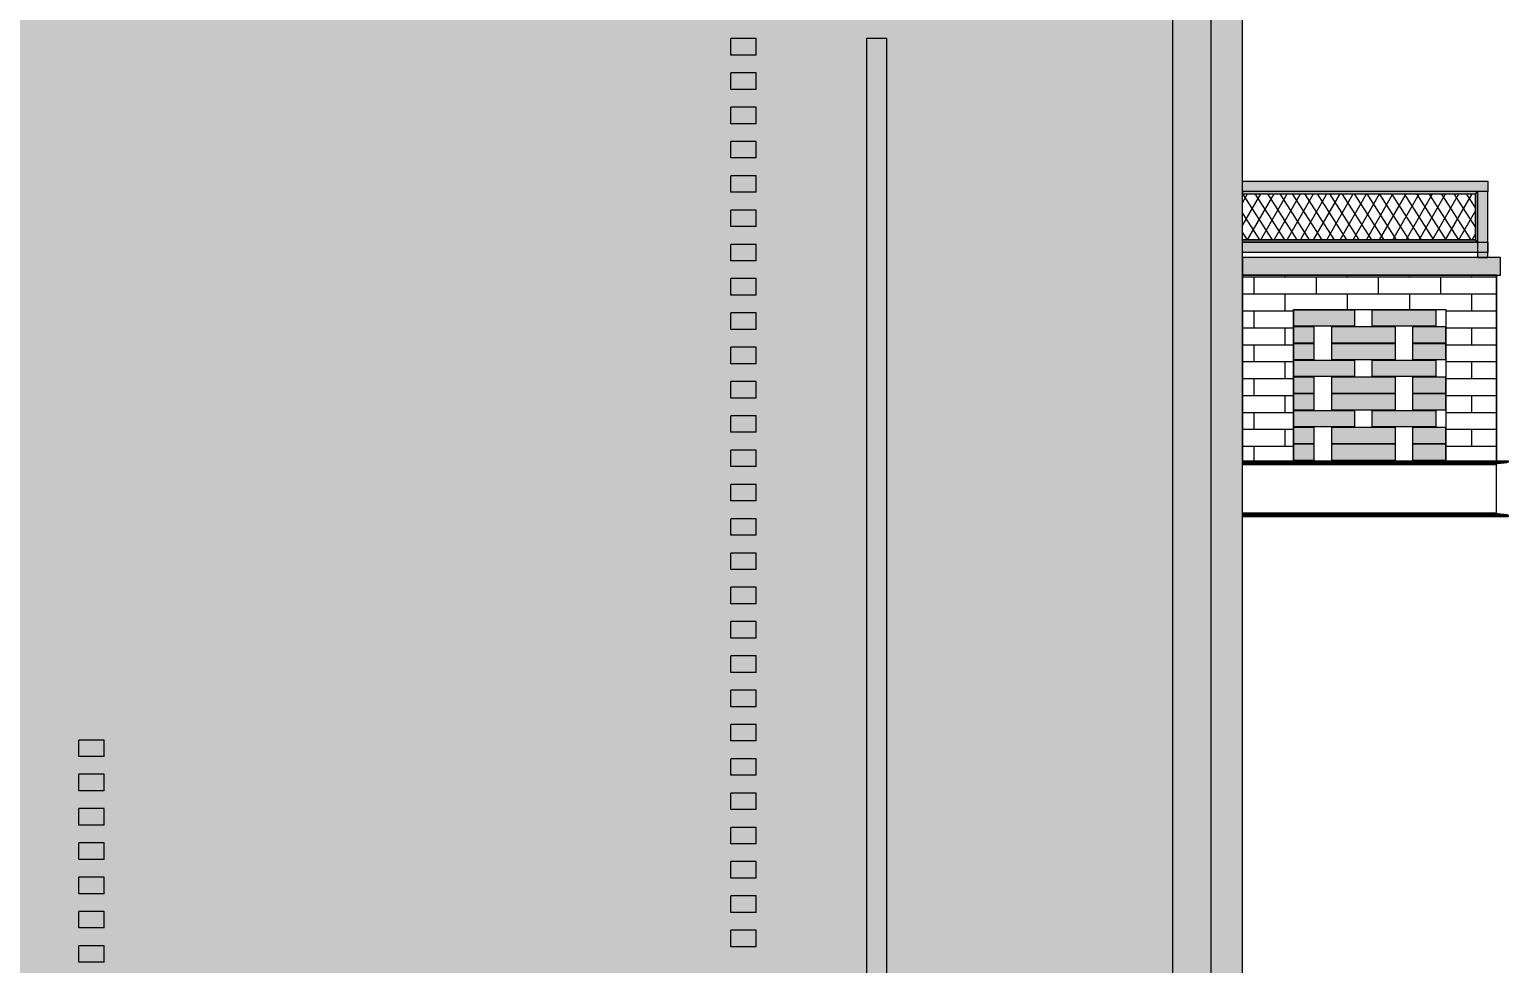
# Model space of a CAD drawing. Header units: millimetres. Extents: x 476571643 to 477489869, y 4620928210 to 4621294454.
# Drawn here: x 477350402 to 477356223, y 4621040747 to 4621044423 of the extents above; entities that cross this region are included whole.
import ezdxf

# ---------------------------------------------------------------- set-up
doc = ezdxf.new("R2010")
doc.units = ezdxf.units.MM
doc.header["$MEASUREMENT"] = 0
doc.set_wipeout_variables(frame=1)
doc.linetypes.add('Wipeout_Contour', pattern=[1000, 0, -1000])
for name, color, linetype, lineweight in [('0_Pen_No__250_Pen_No__255', 255, 'Continuous', 0), ('0_Pen_No__250_Pen_No__7', 7, 'Continuous', 0), ('New_2D Drafting - General_Pen_No__30_Pen_No__9_Pen_No__9_Pen_No__250', 7, 'Continuous', 0), ('New_2D Drafting - General_Pen_No__30_Pen_No__9_Pen_No__9_Pen_No__255', 255, 'Continuous', 0), ('New_2D Drafting - General_Pen_No__30_Pen_No__9_Pen_No__9_Pen_No__7', 7, 'Continuous', 0), ('New_2D Drafting - General_Pen_No__4', 7, 'Continuous', 0), ('New_2D Drafting - General_Pen_No__7', 7, 'Continuous', 0), ('New_Structural - Bearing_Pen_No__250', 7, 'Continuous', 0), ('New_Structural - Bearing_Pen_No__4', 7, 'Continuous', 0), ('Structural - Bearing_Pen_No__250', 7, 'Continuous', 0), ('zoma_Pen_No__142', 142, 'Continuous', 0)]:
    doc.layers.add(name, color=color, linetype=linetype, lineweight=lineweight)
doc.layers.add('New_2D Drafting - General_Pen_No__30_Pen_No__9_Pen_No__9', color=7, linetype='Continuous')
doc.layers.add('zoma', color=7, linetype='Continuous')
doc.layers.add('New_2D Drafting - General_Pen_No__30_Pen_No__9_Pen_No__9_Pen_No__252', color=7, linetype='Continuous', lineweight=0, true_color=0x666666)
doc.layers.add('New_2D Drafting - General_Pen_No__30_Pen_No__9_Pen_No__9_Pen_No__254', color=7, linetype='Continuous', lineweight=0, true_color=0xcccccc)
doc.styles.add('GENERATED_STYLE_2', font='arial.ttf')
doc.dimstyles.new('GENERATED_STYLE__3', dxfattribs={"dimtxt": 200, "dimasz": 64.421331, "dimexe": 0.18, "dimexo": 3, "dimgap": 0.09, "dimtad": 1, "dimtih": 1, "dimtoh": 1, "dimlfac": 0.001, "dimzin": 0, "dimdsep": 46, "dimtxsty": 'GENERATED_STYLE_2', "dimblk": 'ARROWHEAD_2', "dimblk1": 'ARROWHEAD_2', "dimblk2": 'ARROWHEAD_2', "dimcen": 0.09, "dimclrd": 142, "dimclre": 142, "dimclrt": 142, "dimadec": 0, "dimazin": 0, "dimtfac": 1, "dimtdec": 4, "dimtmove": 0, "dimatfit": 3, "dimfxl": 1, "dimtolj": 1, "dimtzin": 0, "dimarcsym": 0})

# ---------------------------------------------------------------- blocks, each defined once
blk = doc.blocks.new('*D1071', base_point=(476844527.1, 4621385791))
at = {"layer": 'zoma_Pen_No__142', "color": 142, "linetype": 'Continuous', "lineweight": 0, "transparency": 16777216}
for p, q in [((477354752.2, 4621029094.3), (477354801.2, 4621029179)), ((477354776.7, 4621029200.2), (477354776.7, 4621029073.1)), ((477355152.2, 4621029094.3), (477355201.2, 4621029179)), ((477355176.7, 4621029200.2), (477355176.7, 4621029073.1)), ((477355176.7, 4621029136.6), (477354776.7, 4621029136.6)), ((477355218.2, 4621029136.6), (477355176.7, 4621029136.6))]:
    blk.add_line(p, q, dxfattribs=at)
at = {"layer": 'zoma_Pen_No__142', "color": 142, "lineweight": 0, "transparency": 16777216, "insert": (477355201.2, 4621029176.6), "char_height": 200, "attachment_point": 7, "style": 'GENERATED_STYLE_2'}
blk.add_mtext('\\A1;{\\pql;\\fArial CYR|b0|i0|c204|p34;0.40}', dxfattribs=at)
blk = doc.blocks.new('ARROWHEAD_2')
at = {"color": 0, "linetype": 'Continuous', "lineweight": 0}
for p, q in [((0, 0), (-1, 0)), ((-0.378, -0.655), (0.378, 0.655))]:
    blk.add_line(p, q, dxfattribs=at)
blk = doc.blocks.new('*D1072', base_point=(476844527.1, 4621385791))
at = {"layer": 'zoma_Pen_No__142', "color": 142, "linetype": 'Continuous', "lineweight": 0, "transparency": 16777216}
for p, q in [((477348252.4, 4621029094.3), (477348301.3, 4621029179)), ((477348276.8, 4621029200.2), (477348276.8, 4621029073.1)), ((477354752.2, 4621029094.3), (477354801.2, 4621029179)), ((477354776.7, 4621029200.2), (477354776.7, 4621029073.1)), ((477354776.7, 4621029136.6), (477348276.8, 4621029136.6))]:
    blk.add_line(p, q, dxfattribs=at)
at = {"layer": 'zoma_Pen_No__142', "color": 142, "lineweight": 0, "transparency": 16777216, "char_height": 200, "attachment_point": 7, "style": 'GENERATED_STYLE_2'}
for s, insert in [('\\A1;{\\pql;\\fArial CYR|b0|i0|c204|p34;0.40}', (477348301.3, 4621029176.6)), ('\\A1;{\\pql;\\fArial CYR|b0|i0|c204|p34;6.50}', (477351260.7, 4621029176.6))]:
    blk.add_mtext(s, dxfattribs=dict(at, insert=insert))

msp = doc.modelspace()

# ---------------------------------------------------------------- hatches: boundary and pattern name
at = {"layer": '0_Pen_No__250_Pen_No__255', "linetype": 'Continuous', "lineweight": 0, "true_color": 0x3f3f3f}
msp.add_hatch(color=250, dxfattribs=at).paths.add_polyline_path([(477353776.646, 4621031074.056), (477353776.646, 4621044388.623), (477353696.477, 4621044388.623), (477353696.12, 4621031074.055)])
at = {"layer": 'New_2D Drafting - General_Pen_No__30_Pen_No__9_Pen_No__9_Pen_No__254', "linetype": 'Continuous', "lineweight": 0, "true_color": 0xcccccc}
h = msp.add_hatch(dxfattribs=at)
h.set_pattern_fill('BRICK___RUNNING_BOND', color=254, style=0, pattern_type=2)
h.set_pattern_definition([(180, (477344577, 4621041395.33), (0, 66.64), []), (90, (477344577, 4621041395.33), (244.8, 0), [66.64, -66.64]), (90, (477344454.6, 4621041461.97), (244.8, 0), [66.64, -66.64])])
h.paths.add_polyline_path([(477337406.639, 4621035816.115), (477337477.043, 4621035816.115), (477337477.043, 4621033186.772), (477337481.597, 4621033186.115), (477355176.646, 4621033186.115), (477355176.646, 4621036386.104), (477355176.646, 4621046385.712), (477337406.646, 4621046385.708), (477337406.646, 4621045926.117)])
h.paths.add_polyline_path([(477346352.317, 4621038886.115), (477347952.751, 4621038886.115), (477347952.751, 4621037286.115), (477346352.317, 4621037286.115)], flags=0)
h.paths.add_polyline_path([(477347952.751, 4621040486.115), (477346352.317, 4621040486.115), (477346352.317, 4621042086.115), (477347952.751, 4621042086.115)], flags=0)
h.paths.add_polyline_path([(477347952.751, 4621034086.115), (477347952.751, 4621035686.115), (477346352.751, 4621035686.115), (477346352.751, 4621034086.115)], flags=0)
h.paths.add_polyline_path([(477347952.751, 4621043686.116), (477347952.751, 4621045286.115), (477346352.751, 4621045286.115), (477346352.751, 4621043686.116)], flags=0)
at = {"layer": 'New_2D Drafting - General_Pen_No__30_Pen_No__9_Pen_No__9_Pen_No__255', "linetype": 'Continuous', "lineweight": 0}
for points in [[(477355051.714, 4621030902.216), (477354901.714, 4621030923.832), (477354901.714, 4621045686.141), (477355051.714, 4621045686.141)], [(477356142.005, 4621043826.114), (477356142.005, 4621043786.114), (477355176.646, 4621043786.114), (477355176.646, 4621043826.114)], [(477356091.999, 4621043776.114), (477356101.999, 4621043786.114), (477355176.646, 4621043786.114), (477355176.646, 4621043776.114)], [(477356091.999, 4621043776.114), (477356091.999, 4621043596.114), (477356101.999, 4621043586.114), (477356101.999, 4621043786.114)], [(477356101.999, 4621043526.114), (477356142.005, 4621043526.114), (477356142.005, 4621043786.114), (477356101.999, 4621043786.114)], [(477356091.999, 4621043596.114), (477356101.999, 4621043586.114), (477355176.646, 4621043586.114), (477355176.646, 4621043596.114)], [(477356142.005, 4621043586.114), (477356142.005, 4621043546.114), (477355176.646, 4621043546.114), (477355176.646, 4621043586.114)], [(477355176.646, 4621043456.114), (477356192.005, 4621043456.114), (477356192.005, 4621043526.114), (477355176.646, 4621043526.114)]]:
    msp.add_hatch(color=255, dxfattribs=at).paths.add_polyline_path(points)
at = {"layer": 'New_2D Drafting - General_Pen_No__7', "linetype": 'Continuous', "lineweight": 0}
h = msp.add_hatch(dxfattribs=at)
h.set_pattern_fill('BATT_INSULATION', style=0, pattern_type=2)
h.set_pattern_definition([(60, (476844527.15, 4621385791.044), (-38.9711432, 22.5), []), (122.8330945, (476844527.15, 4621385791.044), (36.8060797, 18.75), [])])
h.paths.add_polyline_path([(477355176.646, 4621043596.114), (477355176.646, 4621043776.114), (477356091.999, 4621043776.114), (477356091.999, 4621043596.114)])

# ---------------------------------------------------------------- linework, layer by layer
at = {"layer": '0_Pen_No__250_Pen_No__7', "color": 7, "linetype": 'Continuous', "lineweight": 0, "flags": 128}
msp.add_lwpolyline([(477353776.646, 4621031074.056), (477353776.646, 4621044388.623), (477353696.477, 4621044388.623), (477353696.12, 4621031074.055)], close=True, dxfattribs=at)
at = {"layer": 'New_2D Drafting - General_Pen_No__30_Pen_No__9_Pen_No__9_Pen_No__250', "color": 7, "linetype": 'Continuous', "lineweight": 0, "flags": 128}
msp.add_lwpolyline([(477356142.005, 4621043586.114), (477356142.005, 4621043546.114), (477355176.646, 4621043546.114), (477355176.646, 4621043586.114)], close=True, dxfattribs=at)
at = {"layer": 'New_2D Drafting - General_Pen_No__30_Pen_No__9_Pen_No__9_Pen_No__7', "color": 7, "linetype": 'Continuous', "lineweight": 0, "flags": 128}
for points in [[(477337406.639, 4621035816.115), (477337477.043, 4621035816.115), (477337477.043, 4621033186.772), (477337481.597, 4621033186.115), (477355176.646, 4621033186.115), (477355176.646, 4621036386.104), (477355176.646, 4621046385.712), (477337406.646, 4621046385.708), (477337406.646, 4621045926.117)], [(477355051.714, 4621030902.216), (477354901.714, 4621030923.832), (477354901.714, 4621045686.141), (477355051.714, 4621045686.141)], [(477356142.005, 4621043826.114), (477356142.005, 4621043786.114), (477355176.646, 4621043786.114), (477355176.646, 4621043826.114)], [(477356091.999, 4621043776.114), (477356101.999, 4621043786.114), (477355176.646, 4621043786.114), (477355176.646, 4621043776.114)], [(477356091.999, 4621043776.114), (477356091.999, 4621043596.114), (477356101.999, 4621043586.114), (477356101.999, 4621043786.114)], [(477356101.999, 4621043526.114), (477356142.005, 4621043526.114), (477356142.005, 4621043786.114), (477356101.999, 4621043786.114)], [(477356091.999, 4621043596.114), (477356101.999, 4621043586.114), (477355176.646, 4621043586.114), (477355176.646, 4621043596.114)], [(477355176.646, 4621043456.114), (477356192.005, 4621043456.114), (477356192.005, 4621043526.114), (477355176.646, 4621043526.114)]]:
    msp.add_lwpolyline(points, close=True, dxfattribs=at)
at = {"layer": 'New_2D Drafting - General_Pen_No__4', "color": 7, "linetype": 'Continuous', "lineweight": 0, "flags": 128}
msp.add_lwpolyline([(477355176.646, 4621043596.114), (477355176.646, 4621043776.114), (477356091.999, 4621043776.114), (477356091.999, 4621043596.114)], close=True, dxfattribs=at)
at = {"layer": 'New_Structural - Bearing_Pen_No__250', "color": 7, "linetype": 'Continuous', "lineweight": 0}
for p, q in [((477353162.422, 4621044322.856), (477353162.422, 4621044387.856)), ((477353262.422, 4621044387.856), (477353162.422, 4621044387.856)), ((477353262.422, 4621044322.856), (477353262.422, 4621044387.856)), ((477353262.422, 4621044322.856), (477353162.422, 4621044322.856)), ((477353162.422, 4621044187.856), (477353162.422, 4621044252.856)), ((477353262.422, 4621044252.856), (477353162.422, 4621044252.856)), ((477353262.422, 4621044187.856), (477353262.422, 4621044252.856)), ((477353262.422, 4621044187.856), (477353162.422, 4621044187.856)), ((477353162.422, 4621044052.856), (477353162.422, 4621044117.856)), ((477353262.422, 4621044117.856), (477353162.422, 4621044117.856)), ((477353262.422, 4621044052.856), (477353262.422, 4621044117.856)), ((477353262.422, 4621044052.856), (477353162.422, 4621044052.856)), ((477353162.422, 4621043917.856), (477353162.422, 4621043982.856)), ((477353262.422, 4621043982.856), (477353162.422, 4621043982.856)), ((477353262.422, 4621043917.856), (477353262.422, 4621043982.856)), ((477353262.422, 4621043917.856), (477353162.422, 4621043917.856)), ((477353162.422, 4621043782.856), (477353162.422, 4621043847.856)), ((477353262.422, 4621043847.856), (477353162.422, 4621043847.856)), ((477353262.422, 4621043782.856), (477353262.422, 4621043847.856)), ((477353262.422, 4621043782.856), (477353162.422, 4621043782.856)), ((477353162.422, 4621043647.856), (477353162.422, 4621043712.856)), ((477353262.422, 4621043712.856), (477353162.422, 4621043712.856)), ((477353262.422, 4621043647.856), (477353262.422, 4621043712.856)), ((477353262.422, 4621043647.856), (477353162.422, 4621043647.856)), ((477353162.422, 4621043512.856), (477353162.422, 4621043577.856)), ((477353262.422, 4621043577.856), (477353162.422, 4621043577.856)), ((477353262.422, 4621043512.856), (477353262.422, 4621043577.856)), ((477353262.422, 4621043512.856), (477353162.422, 4621043512.856)), ((477353162.422, 4621043377.856), (477353162.422, 4621043442.856)), ((477353262.422, 4621043442.856), (477353162.422, 4621043442.856)), ((477353262.422, 4621043377.856), (477353262.422, 4621043442.856)), ((477353262.422, 4621043377.856), (477353162.422, 4621043377.856)), ((477353162.422, 4621043242.856), (477353162.422, 4621043307.856)), ((477353262.422, 4621043307.856), (477353162.422, 4621043307.856)), ((477353262.422, 4621043242.856), (477353262.422, 4621043307.856)), ((477353262.422, 4621043242.856), (477353162.422, 4621043242.856)), ((477353162.422, 4621043107.856), (477353162.422, 4621043172.856)), ((477353262.422, 4621043172.856), (477353162.422, 4621043172.856)), ((477353262.422, 4621043107.856), (477353262.422, 4621043172.856)), ((477353262.422, 4621043107.856), (477353162.422, 4621043107.856)), ((477353162.422, 4621042972.856), (477353162.422, 4621043037.856)), ((477353262.422, 4621043037.856), (477353162.422, 4621043037.856)), ((477353262.422, 4621042972.856), (477353262.422, 4621043037.856)), ((477353262.422, 4621042972.856), (477353162.422, 4621042972.856)), ((477353162.422, 4621042837.856), (477353162.422, 4621042902.856)), ((477353262.422, 4621042902.856), (477353162.422, 4621042902.856)), ((477353262.422, 4621042837.856), (477353262.422, 4621042902.856)), ((477353262.422, 4621042837.856), (477353162.422, 4621042837.856)), ((477353162.422, 4621042702.856), (477353162.422, 4621042767.856)), ((477353262.422, 4621042767.856), (477353162.422, 4621042767.856)), ((477353262.422, 4621042702.856), (477353262.422, 4621042767.856)), ((477353262.422, 4621042702.856), (477353162.422, 4621042702.856)), ((477353162.422, 4621042567.856), (477353162.422, 4621042632.856)), ((477353262.422, 4621042632.856), (477353162.422, 4621042632.856)), ((477353262.422, 4621042567.856), (477353262.422, 4621042632.856)), ((477353262.422, 4621042567.856), (477353162.422, 4621042567.856)), ((477353162.422, 4621042432.856), (477353162.422, 4621042497.856)), ((477353262.422, 4621042497.856), (477353162.422, 4621042497.856)), ((477353262.422, 4621042432.856), (477353262.422, 4621042497.856)), ((477353262.422, 4621042432.856), (477353162.422, 4621042432.856)), ((477353162.422, 4621042297.856), (477353162.422, 4621042362.856)), ((477353262.422, 4621042362.856), (477353162.422, 4621042362.856)), ((477353262.422, 4621042297.856), (477353262.422, 4621042362.856)), ((477353262.422, 4621042297.856), (477353162.422, 4621042297.856)), ((477353162.422, 4621042162.856), (477353162.422, 4621042227.856)), ((477353262.422, 4621042227.856), (477353162.422, 4621042227.856)), ((477353262.422, 4621042162.856), (477353262.422, 4621042227.856)), ((477353262.422, 4621042162.856), (477353162.422, 4621042162.856)), ((477353162.422, 4621042027.856), (477353162.422, 4621042092.856)), ((477353262.422, 4621042092.856), (477353162.422, 4621042092.856)), ((477353262.422, 4621042027.856), (477353262.422, 4621042092.856)), ((477353262.422, 4621042027.856), (477353162.422, 4621042027.856)), ((477353162.422, 4621041892.856), (477353162.422, 4621041957.856)), ((477353262.422, 4621041957.856), (477353162.422, 4621041957.856)), ((477353262.422, 4621041892.856), (477353262.422, 4621041957.856)), ((477353262.422, 4621041892.856), (477353162.422, 4621041892.856)), ((477353162.422, 4621041757.856), (477353162.422, 4621041822.856)), ((477353262.422, 4621041822.856), (477353162.422, 4621041822.856)), ((477353262.422, 4621041757.856), (477353262.422, 4621041822.856)), ((477353262.422, 4621041757.856), (477353162.422, 4621041757.856)), ((477353162.422, 4621041622.856), (477353162.422, 4621041687.856)), ((477353262.422, 4621041687.856), (477353162.422, 4621041687.856)), ((477353262.422, 4621041622.856), (477353262.422, 4621041687.856)), ((477350595.867, 4621041561.738), (477350595.867, 4621041626.738)), ((477350695.867, 4621041626.738), (477350595.867, 4621041626.738)), ((477350695.867, 4621041561.738), (477350695.867, 4621041626.738)), ((477353262.422, 4621041622.856), (477353162.422, 4621041622.856)), ((477350695.867, 4621041561.738), (477350595.867, 4621041561.738)), ((477353162.422, 4621041487.856), (477353162.422, 4621041552.856)), ((477353262.422, 4621041552.856), (477353162.422, 4621041552.856)), ((477353262.422, 4621041487.856), (477353262.422, 4621041552.856)), ((477350595.867, 4621041426.738), (477350595.867, 4621041491.738)), ((477350695.867, 4621041491.738), (477350595.867, 4621041491.738)), ((477350695.867, 4621041426.738), (477350695.867, 4621041491.738)), ((477353262.422, 4621041487.856), (477353162.422, 4621041487.856)), ((477350695.867, 4621041426.738), (477350595.867, 4621041426.738)), ((477353162.422, 4621041352.856), (477353162.422, 4621041417.856)), ((477353262.422, 4621041417.856), (477353162.422, 4621041417.856)), ((477353262.422, 4621041352.856), (477353262.422, 4621041417.856)), ((477350595.867, 4621041291.738), (477350595.867, 4621041356.738)), ((477350695.867, 4621041356.738), (477350595.867, 4621041356.738)), ((477350695.867, 4621041291.738), (477350695.867, 4621041356.738)), ((477353262.422, 4621041352.856), (477353162.422, 4621041352.856)), ((477350695.867, 4621041291.738), (477350595.867, 4621041291.738)), ((477353162.422, 4621041217.856), (477353162.422, 4621041282.856)), ((477353262.422, 4621041282.856), (477353162.422, 4621041282.856)), ((477353262.422, 4621041217.856), (477353262.422, 4621041282.856)), ((477350595.867, 4621041156.738), (477350595.867, 4621041221.738)), ((477350695.867, 4621041221.738), (477350595.867, 4621041221.738)), ((477350695.867, 4621041156.738), (477350695.867, 4621041221.738)), ((477353262.422, 4621041217.856), (477353162.422, 4621041217.856)), ((477350695.867, 4621041156.738), (477350595.867, 4621041156.738)), ((477353162.422, 4621041082.856), (477353162.422, 4621041147.856)), ((477353262.422, 4621041147.856), (477353162.422, 4621041147.856)), ((477353262.422, 4621041082.856), (477353262.422, 4621041147.856)), ((477350595.867, 4621041021.738), (477350595.867, 4621041086.738)), ((477350695.867, 4621041086.738), (477350595.867, 4621041086.738)), ((477350695.867, 4621041021.738), (477350695.867, 4621041086.738)), ((477353262.422, 4621041082.856), (477353162.422, 4621041082.856)), ((477350695.867, 4621041021.738), (477350595.867, 4621041021.738)), ((477353162.422, 4621040947.856), (477353162.422, 4621041012.856)), ((477353262.422, 4621041012.856), (477353162.422, 4621041012.856)), ((477353262.422, 4621040947.856), (477353262.422, 4621041012.856)), ((477350595.867, 4621040886.738), (477350595.867, 4621040951.738)), ((477350695.867, 4621040951.738), (477350595.867, 4621040951.738)), ((477350695.867, 4621040886.738), (477350695.867, 4621040951.738)), ((477353262.422, 4621040947.856), (477353162.422, 4621040947.856)), ((477350695.867, 4621040886.738), (477350595.867, 4621040886.738)), ((477353162.422, 4621040812.856), (477353162.422, 4621040877.856)), ((477353262.422, 4621040877.856), (477353162.422, 4621040877.856)), ((477353262.422, 4621040812.856), (477353262.422, 4621040877.856)), ((477350595.867, 4621040751.738), (477350595.867, 4621040816.738)), ((477350695.867, 4621040816.738), (477350595.867, 4621040816.738)), ((477350695.867, 4621040751.738), (477350695.867, 4621040816.738)), ((477353262.422, 4621040812.856), (477353162.422, 4621040812.856)), ((477350695.867, 4621040751.738), (477350595.867, 4621040751.738))]:
    msp.add_line(p, q, dxfattribs=at)
at = {"layer": 'Structural - Bearing_Pen_No__250', "color": 7, "linetype": 'Continuous', "lineweight": 0}
for p, q in [((477355176.646, 4621042726.12), (477356223.324, 4621042726.12)), ((477355176.646, 4621042723.625), (477356223.324, 4621042723.625)), ((477355176.646, 4621042719.67), (477356218.861, 4621042719.67)), ((477356181.46, 4621042715.68), (477356218.861, 4621042719.67)), ((477356218.861, 4621042719.67), (477356220.083, 4621042719.929)), ((477356220.083, 4621042719.929), (477356221.786, 4621042720.796)), ((477356221.786, 4621042720.796), (477356222.924, 4621042722.094)), ((477356222.924, 4621042722.094), (477356223.324, 4621042723.625)), ((477356223.324, 4621042723.625), (477356223.324, 4621042726.12)), ((477355176.646, 4621042715.68), (477356181.46, 4621042715.68)), ((477355176.646, 4621042711.725), (477356176.998, 4621042711.725)), ((477356176.998, 4621042711.725), (477356177.397, 4621042713.256)), ((477356176.998, 4621042520.534), (477356176.998, 4621042711.725)), ((477356177.397, 4621042713.256), (477356178.535, 4621042714.553)), ((477356178.535, 4621042714.553), (477356180.238, 4621042715.42)), ((477356180.238, 4621042715.42), (477356181.46, 4621042715.68)), ((477355176.646, 4621042520.515), (477356176.998, 4621042520.515)), ((477355176.646, 4621042516.56), (477356181.46, 4621042516.56)), ((477355176.646, 4621042512.57), (477356218.861, 4621042512.57)), ((477355176.646, 4621042508.615), (477356223.324, 4621042508.615)), ((477355176.646, 4621042506.12), (477356223.324, 4621042506.12)), ((477356177.397, 4621042518.984), (477356176.998, 4621042520.515)), ((477356178.535, 4621042517.686), (477356177.397, 4621042518.984)), ((477356180.238, 4621042516.819), (477356178.535, 4621042517.686)), ((477356181.46, 4621042516.56), (477356180.238, 4621042516.819)), ((477356218.861, 4621042512.57), (477356181.46, 4621042516.56)), ((477356220.083, 4621042512.31), (477356218.861, 4621042512.57)), ((477356221.786, 4621042511.443), (477356220.083, 4621042512.31)), ((477356222.924, 4621042510.146), (477356221.786, 4621042511.443)), ((477356223.324, 4621042508.615), (477356222.924, 4621042510.146)), ((477356223.324, 4621042506.12), (477356223.324, 4621042508.615))]:
    msp.add_line(p, q, dxfattribs=at)

# ---------------------------------------------------------------- dimensions: what is measured, and where the dimension line sits
at = {"layer": 'zoma', "color": 142, "linetype": 'Continuous', "lineweight": 0}
for base, p1, p2, picture, middle in [((477348276.84, 4621029136.643), (477354776.714, 4621053295.038), (477348276.84, 4621053295.038), '*D1072', (477351520.484, 4621029276.643)), ((477354776.714, 4621029136.643), (477355176.714, 4621053295.038), (477354776.714, 4621053295.038), '*D1071', (477355460.976, 4621029276.643))]:
    dim = msp.add_linear_dim(base=base, p1=p1, p2=p2, angle=180, dimstyle='GENERATED_STYLE__3', dxfattribs=at)
    dim.commit()
    dim.dimension.update_dxf_attribs({"geometry": picture, "text_midpoint": middle, "dimtype": 160})

# ---------------------------------------------------------------- next in the draw order: wipeouts: each hides what was drawn before it
at = {"color": 254, "linetype": 'Wipeout_Contour', "lineweight": 0, "ltscale": 41810698576.38739}
msp.add_wipeout([(477355176.646, 4621042726.12), (477355377.005, 4621042726.12), (477355377.005, 4621043321.114), (477355977.005, 4621043321.114), (477355977.005, 4621042726.12), (477356177.005, 4621042726.12), (477356177.005, 4621043456.114), (477355176.646, 4621043456.114), (477355176.646, 4621043321.114)], dxfattribs=at).dxf.layer = 'New_2D Drafting - General_Pen_No__30_Pen_No__9_Pen_No__9'

# ---------------------------------------------------------------- next in the draw order: hatches: boundary and pattern name
at = {"layer": 'New_2D Drafting - General_Pen_No__30_Pen_No__9_Pen_No__9_Pen_No__254', "linetype": 'Continuous', "lineweight": 0, "true_color": 0xcccccc}
h = msp.add_hatch(dxfattribs=at)
h.set_pattern_fill('BRICK___RUNNING_BOND', color=254, style=0, pattern_type=2)
h.set_pattern_definition([(180, (477355712.19, 4621043116.12), (0, 66.64), []), (90, (477355712.2, 4621043116.12), (244.8, 0), [66.64, -66.64]), (90, (477355589.8, 4621043182.76), (244.8, 0), [66.64, -66.64])])
h.paths.add_polyline_path([(477355176.646, 4621042726.12), (477355377.005, 4621042726.12), (477355377.005, 4621043321.114), (477355977.005, 4621043321.114), (477355977.005, 4621042726.12), (477356177.005, 4621042726.12), (477356177.005, 4621043456.114), (477355176.646, 4621043456.114), (477355176.646, 4621043321.114)])
at = {"layer": 'New_2D Drafting - General_Pen_No__30_Pen_No__9_Pen_No__9_Pen_No__255', "linetype": 'Continuous', "lineweight": 0}
for points in [[(477355378.005, 4621043255.114), (477355378.005, 4621043320.114), (477355617.547, 4621043320.114), (477355617.547, 4621043255.114)], [(477355687.547, 4621043320.114), (477355937.547, 4621043320.114), (477355937.547, 4621043255.114), (477355687.547, 4621043255.114)], [(477355457.547, 4621043254.114), (477355457.547, 4621043189.114), (477355378.005, 4621043189.114), (477355378.005, 4621043254.114)], [(477355777.547, 4621043254.114), (477355777.547, 4621043189.114), (477355527.547, 4621043189.114), (477355527.547, 4621043254.114)], [(477355975.547, 4621043254.114), (477355975.547, 4621043189.114), (477355847.547, 4621043189.114), (477355847.547, 4621043254.114)], [(477355457.547, 4621043188.114), (477355457.547, 4621043123.114), (477355378.005, 4621043123.114), (477355378.005, 4621043188.114)], [(477355777.547, 4621043188.114), (477355777.547, 4621043123.114), (477355527.547, 4621043123.114), (477355527.547, 4621043188.114)], [(477355975.547, 4621043188.114), (477355975.547, 4621043123.114), (477355847.547, 4621043123.114), (477355847.547, 4621043188.114)], [(477355378.005, 4621043057.114), (477355378.005, 4621043122.114), (477355617.547, 4621043122.114), (477355617.547, 4621043057.114)], [(477355687.547, 4621043057.114), (477355687.547, 4621043122.114), (477355937.547, 4621043122.114), (477355937.547, 4621043057.114)], [(477355378.005, 4621042991.114), (477355378.005, 4621043056.114), (477355457.547, 4621043056.114), (477355457.547, 4621042991.114)], [(477355527.547, 4621043056.114), (477355777.547, 4621043056.114), (477355777.547, 4621042991.114), (477355527.547, 4621042991.114)], [(477355847.547, 4621043056.114), (477355975.547, 4621043056.114), (477355975.547, 4621042991.114), (477355847.547, 4621042991.114)], [(477355378.005, 4621042925.114), (477355378.005, 4621042990.114), (477355457.547, 4621042990.114), (477355457.547, 4621042925.114)], [(477355527.547, 4621042990.114), (477355777.547, 4621042990.114), (477355777.547, 4621042925.114), (477355527.547, 4621042925.114)], [(477355847.547, 4621042990.114), (477355975.547, 4621042990.114), (477355975.547, 4621042925.114), (477355847.547, 4621042925.114)], [(477355617.547, 4621042924.114), (477355617.547, 4621042859.114), (477355378.005, 4621042859.114), (477355378.005, 4621042924.114)], [(477355937.547, 4621042924.114), (477355937.547, 4621042859.114), (477355687.547, 4621042859.114), (477355687.547, 4621042924.114)], [(477355378.005, 4621042793.114), (477355378.005, 4621042858.114), (477355457.547, 4621042858.114), (477355457.547, 4621042793.114)], [(477355527.547, 4621042858.114), (477355777.547, 4621042858.114), (477355777.547, 4621042793.114), (477355527.547, 4621042793.114)], [(477355847.547, 4621042858.114), (477355975.547, 4621042858.114), (477355975.547, 4621042793.114), (477355847.547, 4621042793.114)], [(477355378.005, 4621042727.114), (477355378.005, 4621042792.114), (477355457.547, 4621042792.114), (477355457.547, 4621042727.114)], [(477355527.547, 4621042792.114), (477355777.547, 4621042792.114), (477355777.547, 4621042727.114), (477355527.547, 4621042727.114)], [(477355847.547, 4621042792.114), (477355975.547, 4621042792.114), (477355975.547, 4621042727.114), (477355847.547, 4621042727.114)]]:
    msp.add_hatch(color=8, dxfattribs=at).paths.add_polyline_path(points)

# ---------------------------------------------------------------- next in the draw order: linework, layer by layer
at = {"layer": 'New_2D Drafting - General_Pen_No__30_Pen_No__9_Pen_No__9_Pen_No__252', "color": 251, "linetype": 'Continuous', "lineweight": 0, "true_color": 0x666666, "flags": 128}
for points in [[(477355378.005, 4621043255.114), (477355378.005, 4621043320.114), (477355617.547, 4621043320.114), (477355617.547, 4621043255.114)], [(477355687.547, 4621043320.114), (477355937.547, 4621043320.114), (477355937.547, 4621043255.114), (477355687.547, 4621043255.114)], [(477355457.547, 4621043254.114), (477355457.547, 4621043189.114), (477355378.005, 4621043189.114), (477355378.005, 4621043254.114)], [(477355777.547, 4621043254.114), (477355777.547, 4621043189.114), (477355527.547, 4621043189.114), (477355527.547, 4621043254.114)], [(477355975.547, 4621043254.114), (477355975.547, 4621043189.114), (477355847.547, 4621043189.114), (477355847.547, 4621043254.114)], [(477355457.547, 4621043188.114), (477355457.547, 4621043123.114), (477355378.005, 4621043123.114), (477355378.005, 4621043188.114)], [(477355777.547, 4621043188.114), (477355777.547, 4621043123.114), (477355527.547, 4621043123.114), (477355527.547, 4621043188.114)], [(477355975.547, 4621043188.114), (477355975.547, 4621043123.114), (477355847.547, 4621043123.114), (477355847.547, 4621043188.114)], [(477355378.005, 4621043057.114), (477355378.005, 4621043122.114), (477355617.547, 4621043122.114), (477355617.547, 4621043057.114)], [(477355687.547, 4621043057.114), (477355687.547, 4621043122.114), (477355937.547, 4621043122.114), (477355937.547, 4621043057.114)], [(477355378.005, 4621042991.114), (477355378.005, 4621043056.114), (477355457.547, 4621043056.114), (477355457.547, 4621042991.114)], [(477355527.547, 4621043056.114), (477355777.547, 4621043056.114), (477355777.547, 4621042991.114), (477355527.547, 4621042991.114)], [(477355847.547, 4621043056.114), (477355975.547, 4621043056.114), (477355975.547, 4621042991.114), (477355847.547, 4621042991.114)], [(477355378.005, 4621042925.114), (477355378.005, 4621042990.114), (477355457.547, 4621042990.114), (477355457.547, 4621042925.114)], [(477355527.547, 4621042990.114), (477355777.547, 4621042990.114), (477355777.547, 4621042925.114), (477355527.547, 4621042925.114)], [(477355847.547, 4621042990.114), (477355975.547, 4621042990.114), (477355975.547, 4621042925.114), (477355847.547, 4621042925.114)], [(477355617.547, 4621042924.114), (477355617.547, 4621042859.114), (477355378.005, 4621042859.114), (477355378.005, 4621042924.114)], [(477355937.547, 4621042924.114), (477355937.547, 4621042859.114), (477355687.547, 4621042859.114), (477355687.547, 4621042924.114)], [(477355378.005, 4621042793.114), (477355378.005, 4621042858.114), (477355457.547, 4621042858.114), (477355457.547, 4621042793.114)], [(477355527.547, 4621042858.114), (477355777.547, 4621042858.114), (477355777.547, 4621042793.114), (477355527.547, 4621042793.114)], [(477355847.547, 4621042858.114), (477355975.547, 4621042858.114), (477355975.547, 4621042793.114), (477355847.547, 4621042793.114)], [(477355378.005, 4621042727.114), (477355378.005, 4621042792.114), (477355457.547, 4621042792.114), (477355457.547, 4621042727.114)], [(477355527.547, 4621042792.114), (477355777.547, 4621042792.114), (477355777.547, 4621042727.114), (477355527.547, 4621042727.114)], [(477355847.547, 4621042792.114), (477355975.547, 4621042792.114), (477355975.547, 4621042727.114), (477355847.547, 4621042727.114)]]:
    msp.add_lwpolyline(points, close=True, dxfattribs=at)
at = {"layer": 'New_2D Drafting - General_Pen_No__30_Pen_No__9_Pen_No__9_Pen_No__7', "color": 7, "linetype": 'Continuous', "lineweight": 0, "flags": 128}
msp.add_lwpolyline([(477355176.646, 4621042726.12), (477355377.005, 4621042726.12), (477355377.005, 4621043321.114), (477355977.005, 4621043321.114), (477355977.005, 4621042726.12), (477356177.005, 4621042726.12), (477356177.005, 4621043456.114), (477355176.646, 4621043456.114), (477355176.646, 4621043321.114)], close=True, dxfattribs=at)
at = {"layer": 'New_Structural - Bearing_Pen_No__250', "color": 7, "linetype": 'Continuous', "lineweight": 0, "flags": 128}
msp.add_lwpolyline([(477355176.646, 4621043456.114), (477356192.005, 4621043456.114), (477356192.005, 4621043526.114), (477355176.646, 4621043526.114)], dxfattribs=at)
at = {"layer": 'New_Structural - Bearing_Pen_No__4', "color": 7, "linetype": 'Continuous', "lineweight": 0}
msp.add_line((477356177.005, 4621043456.114), (477356177.005, 4621042726.12), dxfattribs=at)

doc.saveas('drawing.dxf')
